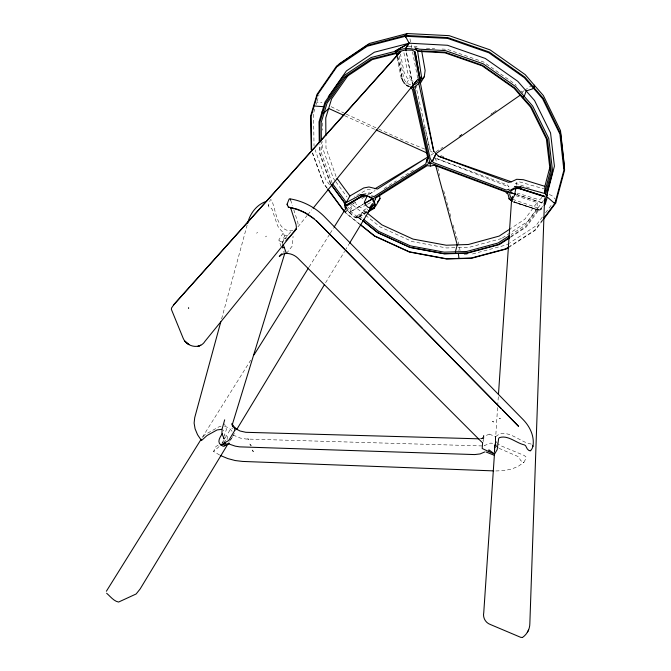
<?xml version="1.0" encoding="UTF-8"?>
<svg xmlns="http://www.w3.org/2000/svg" width="671" height="671" viewBox="0 0 671 671"><rect width="100%" height="100%" fill="white"/><g stroke="black" fill="none" stroke-linecap="round" stroke-linejoin="round"><path stroke-width="0.5" stroke-dasharray="3.35 2.52" d="M489.243 434.137L495.76 436.662L494.292 453.898L495.114 444.89L498.268 447.892M483.271 441.568L483.875 435.227L482.793 440.528M494.737 451.969L497.614 406.995M497.689 405.955L498.318 396.578M494.485 451.843L495.76 436.662L494.376 452.111M293.042 230.648C276.913 232.996 276.209 210.92 271.847 200.839L270.967 199.639L270.304 199.874L268.299 205.779L269.507 207.976L271.461 208.228L272.007 209.159L277.4 225.255L278.926 228.123L283.388 232.753L284.647 236.762L282.155 244.16M516.234 185.246L516.645 182.353L519.396 181.858L543.728 188.752M281.057 246.559L278.826 239.941L283.388 232.753M496.632 444.764C494.368 452.833 494.024 445.888 496.07 442.667L496.49 442.759M221.615 318.859L247.113 225.179M227.041 439.622L227.444 436.502L226.79 435.504L224.802 435.034M317.031 101.665L319.027 94.796M313.835 112.258L315.001 108.417M316.175 104.567L316.762 102.638L321.963 102.529M223.737 436.93L226.437 429.465L224.542 423.862M219.618 455.022L213.571 451.457L215.886 446.592L218.964 444.529M257.647 232.401L256.548 233.206M266.572 236.075L265.481 236.871M512.065 201.107L513.827 202.248L537.505 209.973L538.217 209.897L514.053 201.828L538.217 209.897L540.994 208.74L542.537 206.4M500.247 418.729L499.375 418.218L500.432 418.377M367.733 195.018L370.417 189.826L368.002 189.608L365.989 190.195L354.028 197.089M364.596 214.51L353.156 205.376L349.138 212.472L354.154 217.027L356.368 217.949L358.759 217.37L366.76 212.699M361.107 219.442L355.831 216.356L358.759 217.37L363.657 210.224L366.232 208.731M229.608 441.25L234.489 433.189M325.594 282.759L344.584 251.415M345.12 250.518L348.92 244.252M230.749 439.723L232.778 436.36M221.933 443.246L224.575 438.884M225.12 438.029L230.421 429.323L233.86 427.444M202.298 437.408L250.686 360.21M309.088 267.033L329.662 234.204M330.216 233.315L333.554 227.989M541.715 197.358L540.65 199.035L538.553 199.572L517.165 193.114M359.354 223.988L344.978 212.522L346.873 209.553M515.965 195.731L537.161 202.491L524.823 219.241L511.143 228.224M537.161 202.491L537.194 208.471L524.277 225.934L511.201 234.464M510.589 237.274L526.081 227.192L538.36 210.644L541.489 208.421L537.949 209.78L525.041 227.192L510.539 236.637M543.451 200.545L528.144 221.136L510.967 232.376M542.403 216.985L535.5 226.202L510.245 242.55M545.548 212.791L551.822 204.42M542.713 219.56L534.745 230.17L510.186 246.014M542.696 220.44L535.299 230.279L509.641 246.819M203.053 436.628L205.167 434.498L219.073 426.756L221.547 426.035M286.475 253.453L292.38 245.871L293.068 236.267M297.949 226.848L307.175 215.483M307.838 214.678L311.797 209.805M282.449 243.976L282.39 242.005L291.357 231.034M283.17 252.321L284.462 250.92M495.752 436.645C506.085 426.857 520.235 442.592 530.954 443.984L531.885 444.546M350.631 211.541L363.112 204.269L349.524 212.615L346.194 208.983M344.978 212.514L353.156 205.376M482.608 437.962L482.155 438.314L483.707 436.536L489.26 434.145M219.09 446.576L213.588 451.549M522.223 92.036L523.9 90.828M524.73 90.224L531.264 85.729M346.06 211.919L345.255 212.497L359.144 223.577M353.114 203.682L355.756 202.114L351.218 204.999L347.343 208.815L361.132 219.836M490.929 114.271L496.079 110.69L490.929 114.28M430.79 155.219L434.254 152.929M435.974 151.797L442.843 147.259M502.378 237.995L510.103 232.938M509.373 243.112L506.756 244.806L472.367 254.024M384.03 188.61L396.318 180.843M400.713 178.067L413.881 169.746M372.489 192.183L368.085 194.8L375.106 190.556M366.852 211.659L356.972 217.572L354.204 216.708L346.999 209.52M366.592 211.851L356.972 217.572L358.331 217.555L355.856 217.421M357.031 215.768L367.783 209.486M366.668 204.722L360.612 207.733L355.546 203.64M367.523 204.236L374.393 200.377M541.816 209.042L539.719 210.208L537.505 209.973L539.45 209.637M222.462 442.625L225.951 440.73M232.988 435.714L234.531 435.622L240.394 438.096L246.081 439.027L481.954 445.93M481.023 438.977L484.596 437.718L479.413 438.75M484.881 445.41L484.437 445.544L490.987 443.011L495.399 444.814M501.514 238.549L469.532 247.23L458.041 247.582L458.201 250.518M286.408 238.113L283.908 238.205L283.296 237.702L283.405 236.452L286.291 235.295L289.327 235.387M408.178 46.718L416.02 46.383L417.119 46.903M435.588 158.952L437.266 158.801L507.393 184.944L508.979 186.924L437.266 158.801M498.972 448.295L517.786 456.431L518.918 457.219L520.637 460.516L523.263 462.252L523.95 462.218L526.198 457.983L525.863 456.825L524.269 455.492L501.312 445.963L498.243 444.168M495.802 470.967L504.131 470.606L511.788 469.004L518.423 466.228L523.95 462.218L523.263 462.252M454.938 247.683L446.643 247.96L412.237 241.585L380.13 226.915L365.418 215.165M464.156 254.225L467.234 254.15M224.911 440.654L225.733 440.679M426.37 48.203L434.716 48.648M442.013 49.042L447.222 49.319L483.598 62L514.85 83.959L516.2 85.511M409.209 86.567L407.523 86.374L405.77 84.731L410.417 76.779L408.488 74.615L407.456 71.965L403.883 52.43M282.39 242.005L280.453 241.669L278.826 239.941M513.827 202.248L538.763 210.132M516.829 194.615L543.015 203.011L516.821 194.624M529.478 188.023L513.667 182.68M537.957 208.01L513.038 199.446M514.053 201.828L514.766 202.013M224.567 426.261L227.654 427.385L230.421 429.323L232.468 431.847M424.852 149.121L406.056 141.506L376.901 128.262M430.497 151.403L432.376 152.166M440.855 155.597L443.674 156.746M549.306 194.489L551.948 195.672L555.588 199.388M344.785 115.756L375.156 129.503M397.056 57.672L401.275 78.482L405.821 84.672L410.107 86.618M375.961 127.826L345.951 113.995M331.155 106.714L345.037 113.533M413.261 81.308L407.255 78.18L404.068 72.309L400.461 54.032M409.52 86.769L404.47 84.135L401.275 78.482L405.821 84.672M397.727 56.75L402.835 81.032L397.71 56.716M363.657 210.224L366.844 212.782M359.497 216.07L362.701 218.629M358.759 217.37L361.946 219.92M249.771 444.017L250.484 444.898M252.153 450.015L252.866 450.887M497.706 443.573L496.104 441.786L495.215 439.178M520.939 90.929L522.969 93.252M327.263 188.19L323.548 183.158L312.686 153.097M326.911 188.098L323.17 183.049L312.258 152.862M329.503 184.642L325.812 179.643L315.076 149.759M335.248 180.927L333.403 178.402L322.558 147.88L322.499 141.631M335.869 181.774L346.982 196.947M537.194 208.471L537.949 209.78M223.451 430.052L223.795 430.925M330.317 183.636L319.388 153.097L319.287 144.76M332.17 183.217L321.476 153.24L321.359 141.992M330.887 183.997L320.059 153.709L319.958 144.408M336.062 176.557L325.989 148.056L325.913 137.664M290.627 200.017L292.506 205.854M293.764 209.746L297.849 222.386L298.184 225.59M453.042 225.02L459.484 246.567L460.004 250.711M443.699 190.673L451.39 218.964M402.407 79.019L402.239 78.23M424.424 126.978L430.136 150.321L416.465 88.446M435.437 157.853L436.62 162.785M437.802 167.708L439.69 175.592M417.706 78.062L412.514 51.877M399.279 55.995L403.749 78.264C404.865 82.273 408.689 84.89 412.732 85.225L406.29 51.835L412.522 84.211M409.989 38.801L410.954 43.825M411.155 44.831L411.726 47.851M268.241 204.923L268.299 205.779M313.558 114.246L314.02 145.85M322.315 122.885L322.39 130.174M461.74 134.594L458.301 136.985L461.74 134.594M364.563 196.888L361.921 198.457L364.563 196.888M253.638 451.289L252.506 450.912L253.638 451.289M251.256 445.309L250.124 444.923L251.256 445.309M248.866 439.279L247.733 438.893L248.866 439.279M493.671 421.975L492.439 421.422L493.671 421.975"/><path stroke-width="1.01" d="M396.855 56.683L396.058 52.137L398.54 50.174C404.538 47.901 411.029 48.136 416.859 50.174L417.521 50.694L444.823 52.17L482.432 65.288L514.741 87.976L531.482 107.108L547.427 139.241L551.327 172.187L545.666 193.743L546.991 198.356L545.271 203.833L544.122 205.569M188.585 308.509L188.61 307.628M397.5 55.701L397.081 53.68L399.069 51.415L405.536 50.057L406.106 50.82L405.594 48.48L409.167 43.204L447.482 45.276L485.284 58.444L517.744 81.275L534.577 100.575L550.555 132.95L554.422 166.173L547.301 193.391M544.558 198.65L529.847 623.485C529.905 628.953 527.079 634.271 522.6 637.366M502.671 409.981L518.591 426.362L318.473 222.839C310.254 214.779 299.702 209.226 288.354 207.205L287.121 204.127L289.126 199.044L289.763 198.809C302.646 200.872 314.674 207.054 323.967 216.205L523.179 419.66C530.023 426.714 534.678 436.494 532.917 446.475C531.91 449.604 530.258 452.85 527.322 449L525.569 445.695L524.428 444.898C516.234 443.154 508.115 434.758 499.375 437.635L498.637 438.557L497.169 449.662L494.586 453.999L488.798 451.6L488.857 449.813L494.586 453.999L494.099 455.206L486.022 452.002M222.067 430.01L221.933 433.416L224.08 439.019L223.854 437.626M421.698 51.004L425.129 70.463L424.282 76.72L420.675 82.768L421.497 76.746L417.521 50.694L414.854 47.784L419.241 49.176L445.225 50.577L483.179 63.804L515.781 86.71L532.665 106.018L548.735 138.452L552.644 171.701L547.242 192.216L547.544 195.89L544.592 193.072L544.886 186.337L549.759 167.624M494.384 454.938L483.766 612.489C482.625 617.622 485.477 622.78 490.375 624.508L520.746 637.341L522.214 637.45M498.461 394.489L511.528 200.671L514.598 195.127L515.689 189.096M482.634 442.508L482.189 448.496L488.798 451.6M417.521 50.694L417.605 51.357L444.932 52.833L482.097 65.8L514.036 88.228L522.332 97.714L524.227 96.406L526.165 90.971L532.472 88.899L534.024 87.742L534.259 85.167L525.225 74.64L490.107 49.889L449.167 35.655L407.297 33.55L369.327 43.481L339.283 63.812L337.521 66.362M543.309 219.618L555.63 203.221L564.63 170.006L560.604 133.714L543.242 98.234L534.024 87.742L534.259 85.167L543.351 95.534L560.495 130.602L564.47 166.5L563.934 168.488M507.855 192.124L426.404 161.535L427.821 157.777L425.632 164.043L374.108 196.536L371.6 195.982M375.408 199.966L375.609 198.104L427.142 165.678L430.556 166.022L434.296 165.259L505.506 191.831L507.15 193.684M512.426 196.351L511.797 201.233M235.009 430.036L234.573 427.452L231.713 423.703M507.846 192.132L510.035 192.434L509.767 194.624L510.497 196.964L512.216 198.977M372.732 198.104L366.693 195.605L362.743 195.605L345.431 205.653L345.741 207.976M545.582 201.979L545.271 203.833L544.072 204.051L545.766 198.859L544.701 196.418L518.113 187.947L513.558 188.375L508.106 191.554M544.592 193.072L550.237 171.482L546.362 138.897L530.585 107.134L522.332 97.714M543.946 217.932L554.976 203.246L563.908 170.182L559.891 134.066L542.596 98.754L524.328 77.727L488.899 52.774L447.616 38.415L405.427 36.268L367.188 46.232L336.943 66.681L317.433 94.879L311.092 116.351L311.638 150.195M220.784 321.879L194.733 417.572L194.112 423.065L195.085 428.819L197.551 434.724L201.468 440.553L206.978 435.554L217.102 429.926L222.026 429.323M222.126 428.886L224.684 419.82M368.345 210.811L374.024 207.373L375.097 204.387L373.713 199.119M375.097 204.387L373.873 208.538L367.649 212.179M247.633 223.351C249.931 213.512 256.8 204.395 266.655 201.25M284.923 252.9L232.51 423.946L232.703 426.429L231.99 424.684M418.712 83.59L421.497 76.746L418.712 83.59L413.713 87.599M106.37 591.243L201.183 439.186M545.666 193.743L520.897 186.915L518.113 187.947L544.701 196.418M415.139 51.986L420.18 79.555L415.139 51.986L412.338 50.166L405.544 50.057M369.578 208.438L373.621 205.36L374.057 203.33L373.521 201.082L372.019 199.069L364.001 203.758L374.619 197.777L432.451 161.183L436.075 153.592L520.386 95.047M509.163 189.239L506.295 190.078L433.223 162.491L432.451 161.183L436.083 153.6L433.701 151.134L418.956 84.101M235.001 430.027L228.702 440.52L220.86 444.974C216.582 441.77 220.365 436.863 222.386 433.55M366.844 196.746L364.345 202.231L365.569 204.831L367.876 207.222L369.587 207.683L372.522 203.565M527.331 632.376L528.706 629.775M374.896 188.803L427.402 157.282L377.421 189.054L368.941 186.974L363.749 187.955L349.918 195.966L346.337 202.457L344.584 204.051L345.011 207.591L346.194 208.983M416.188 86.727L414.762 89.285L430.061 158.163L431.134 160.226L432.451 161.183M379.509 195.118L380.021 198.591L376.439 204.89L373.873 208.538L374.024 207.373L369.545 210.048M396.553 51.885L398.062 49.377L409.167 43.204L405.418 36.268L405.401 35.437L407.289 33.55L405.41 35.437L366.978 45.469L336.599 66.018L317.014 94.359L310.648 115.949L311.201 149.935M228.517 443.036L140.122 588.995L136.138 593.978L118.574 602.055C113.743 601.166 110.245 596.326 106.63 593.239M236.653 429.608L324.512 284.546M349.465 243.355L372.782 204.856M323.103 110.27L322.013 112.015L319.027 121.837L319.27 142.671M254.024 354.884L308.526 267.922M334.116 227.108L346.907 206.693M405.594 48.48L409.167 43.204L374.368 52.221L346.429 70.916L328.27 96.8M348.576 74.766L331.6 98.847L325.762 117.92L325.896 135.584M377.404 202.231L380.021 198.591M426.404 161.535L427.846 158.297L412.472 89.478L410.367 87.205M295.97 229.281L204.99 341.279C199.841 349.868 186.731 346.806 183.225 338.385L171.365 309.356L171.541 308.006L174.041 304.366M313.114 208.186L417.941 79.153M416.599 80.763L413.831 84.06M400.008 52.103L173.521 304.995L400.889 51.39M281.87 253.73L279.27 256.532C284.185 251.164 293.042 253.495 297.723 258.041L481.887 442.206M224.424 443.053L226.27 443.799L220.868 444.982L223.275 446.307L225.079 445.183M422.109 78.733L424.282 76.72M294.728 230.262L296.297 228.987M285.888 240.797L295.592 230.119L296.414 227.519L296.045 224.592L290.786 208.387L290.258 207.456L288.354 207.205M345.431 205.653L362.743 195.605L360.746 194.858L345.045 203.196L345.12 205.292L343.778 201.896L330.929 184.466M510.287 228.786L499.174 236.083L468.316 244.504L446.249 245.225L413 239.086L381.975 224.902L367.641 213.42M509.457 235.605L498.125 242.994L466.672 251.482L444.194 252.162L410.308 245.863L378.687 231.411L363.497 219.266M509.683 237.198L498.595 244.42L466.815 252.975L444.093 253.655L409.864 247.28L377.907 232.669L362.743 220.558M509.734 237.836L499.4 244.554L467.352 253.177L444.437 253.864L409.931 247.44L377.723 232.711L362.692 220.7M509.314 246.576L505.8 248.84L471.168 258.067L446.492 258.763L409.335 251.81L374.67 235.966L359.966 224.231M508.786 247.373L506.219 249.025L471.436 258.285L446.643 258.981L409.335 252.002L374.527 236.091L360.151 224.626M319.933 142.344L319.715 122.718L322.684 112.98L322.021 112.007L325.007 102.042L343.166 76.159L371.147 57.496L394.565 51.508L398.062 49.377M347.159 205.578C354.439 202.39 364.143 190.623 372.028 199.077M360.931 196.653L361.392 196.377M394.565 51.508L409.167 43.204M224.248 446.039L228.576 443.707M436.075 153.592L438.306 156.142L508.559 182.344L511.294 181.807L516.737 179.291L523.346 179.694L544.886 186.337M229.583 443.195L228.266 443.774L235.261 446.148L239.648 446.861L474.64 454.577L480.067 453.94L484.772 451.944M233.844 427.435L237.19 429.524L234.355 427.284M286.475 253.453L284.219 247.456L282.566 247.935L282.474 244.965M396.049 52.715L371.415 58.998L343.669 77.475L325.653 103.108L322.676 112.988L324.093 112.938L328.664 108.442L343.846 115.32M397.014 53.286L372.346 59.568L344.894 77.828L327.054 103.175L321.157 122.575L321.35 140.969M513.558 188.375L520.897 186.915L514.439 186.463M365.88 193.86L360.746 194.858L366.693 195.605M529.973 450.744L530.669 450.711M547.242 197.048L553.86 202.717L555.63 203.221L555.613 201.308M520.159 188.585L520.864 188.811M478.616 438.809L245.863 432.309L240.059 431L237.106 429.457M493.713 470.891L242.566 461.43L235.177 460.541L227.805 458.578L220.482 455.517M323.305 106.655L315.445 106.11L313.877 105.263L314.313 105.716M290.258 207.456L297.681 209.36M510.035 192.434L515.856 194.305L510.035 192.451C511.965 188.97 516.343 187.872 520.017 188.819L543.502 196.477M438.306 156.142L511.294 181.807M419.803 77.45L419.669 76.729M298.595 209.755L304.131 212.137M376.095 129.939L427.343 153.147M455.408 253.303L455.852 253.504L455.391 251.818L457.245 244.865L435.58 165.15M553.86 202.717L554.976 203.246M410.811 86.987L412.22 87.725M305.053 212.539L314.095 218.738M508.811 198.792L511.319 200.52M507.595 192.694L509.088 198.18L511.453 200.21M316.335 220.675L344.231 248.824M509.088 198.18L512.065 201.107M345.699 250.317L422.722 328.656M424.181 330.149L501.203 408.488M458.981 258.57L458.36 253.453M534.024 87.742L524.873 77.09L489.285 52.019L447.809 37.593L405.41 35.437L405.737 37.366M327.884 189.029L344.634 211.659M328.153 189.784L344.357 211.675M331.508 184.835L345.045 203.196M332.782 184.055L346.337 202.457M337.027 178.377L349.918 195.966M290.241 199.212L290.627 200.017M283.305 244.73L284.219 247.456M532.573 445.326L532.917 446.475M430.556 166.022L412.715 85.225C416.54 84.471 419.551 80.948 418.989 76.955L414.309 52.523M397.081 53.68L397.509 55.727M412.749 86.559L412.975 87.658M420.34 82.785L433.701 151.134M287.121 204.127L287.171 204.982M511.528 200.671L511.562 201.25M200.671 345.28L197.903 346.379L200.671 345.28M188.87 344.6L184.911 341.237L188.87 344.6"/></g></svg>
